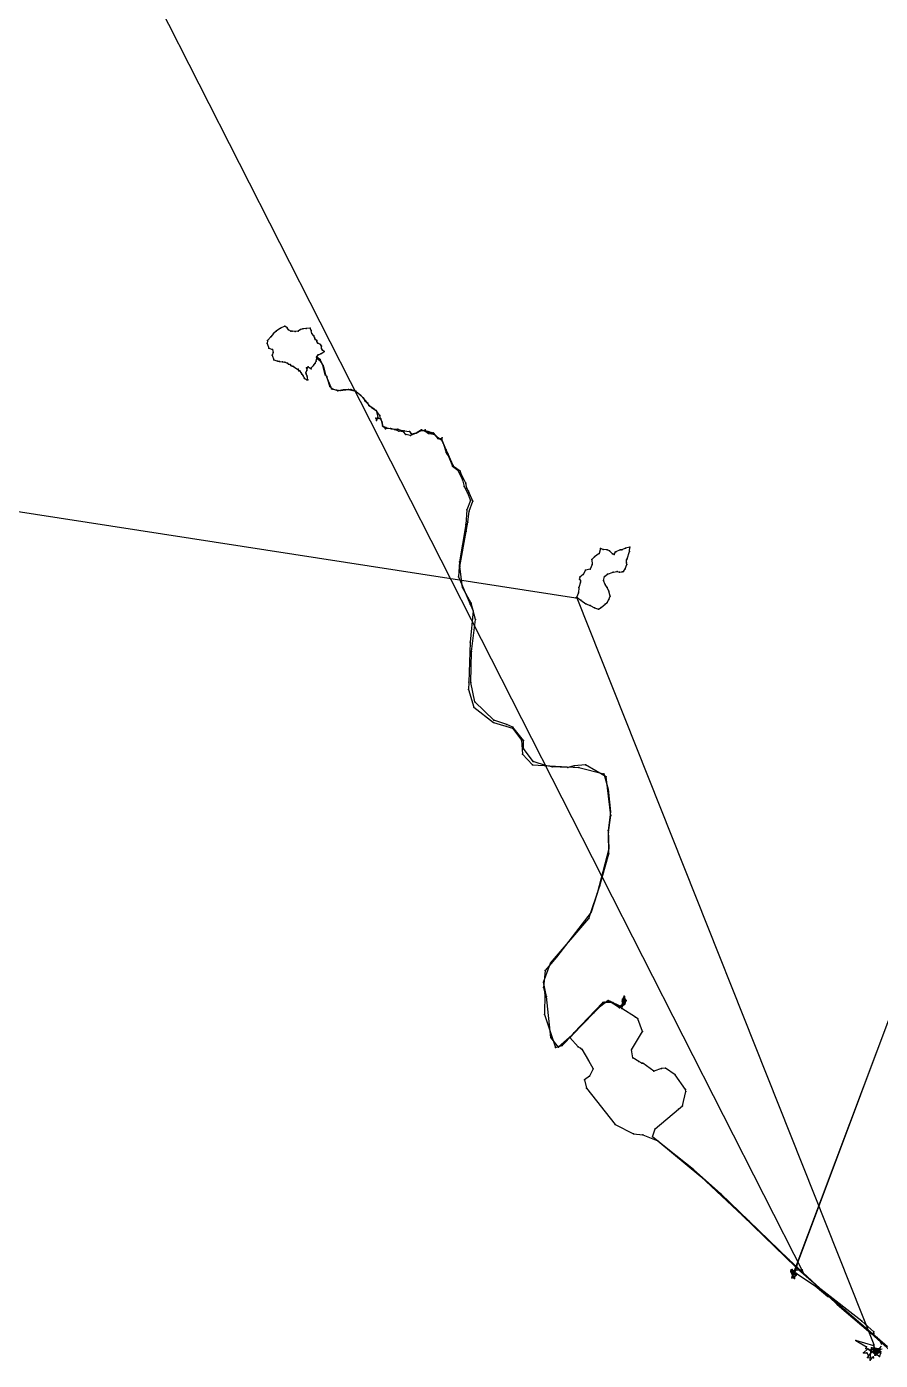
# Model space of a CAD drawing. Header units: metres. Extents: x 534009 to 558760, y 1823984 to 1869097.
# Drawn here: x 540975 to 542988, y 1835649 to 1838792 of the extents above; entities that cross this region are included whole.
import ezdxf

# ---------------------------------------------------------------- set-up
doc = ezdxf.new("R2010")
doc.units = ezdxf.units.M
doc.header["$MEASUREMENT"] = 0
doc.layers.add('Unknown_Line_Type', color=7, linetype='Continuous')
doc.layers.add('Unknown_Point_Feature', color=7, linetype='Continuous')

msp = doc.modelspace()

# ---------------------------------------------------------------- linework, layer by layer
at = {"layer": 'Unknown_Line_Type', "color": 4}
for points in [[(535104, 1850997.2, 650.5), (542807.1, 1835852.4, 242.4), (542803.2, 1835861.8, 219.8), (542800.8, 1835861.5, 218.4), (542776.9, 1835859.4, 189.5), (542784.6, 1835858.2, 211.1), (543698.2, 1838286.9, 370.7)], [(536255.1, 1838376.6, 209.7), (542269.9, 1837445.8, 237.1), (542273, 1837445.9, 238.5), (542281.8, 1837439.6, 243.4), (542293.1, 1837431.7, 248.6), (542303.9, 1837427.6, 251.5), (542313.8, 1837421.6, 257.3), (542323.5, 1837419.1, 260.6), (542329.3, 1837422.8, 261.6), (542338.6, 1837430.6, 262.1), (542343.2, 1837434.6, 262.1), (542347.5, 1837441.9, 259.2), (542350.3, 1837449.8, 259.7), (542347.3, 1837461.2, 258.2), (542343.5, 1837469.8, 255.9), (542338.6, 1837476.9, 254.4), (542334.6, 1837486.5, 251.5), (542337.2, 1837495.8, 249.6), (542344.7, 1837501.1, 250.6), (542357.9, 1837506.1, 247.7), (542367.5, 1837507.6, 245.3), (542372.8, 1837506.2, 245.3), (542379, 1837506.6, 245.8), (542382, 1837507.4, 246.2), (542385.7, 1837514, 245.3), (542390.1, 1837524.1, 244.8), (542388.8, 1837527.6, 245.3), (542389.2, 1837535, 245.3), (542390.5, 1837537.2, 244.3), (542396.3, 1837555, 242.4), (542396.8, 1837565.1, 244.8), (542387.2, 1837562.2, 244.8), (542377.9, 1837558.4, 243.4), (542373.9, 1837558.9, 243.4), (542364.3, 1837554.1, 240.5), (542362.3, 1837553.3, 240), (542360.5, 1837550.3, 240.5), (542359.7, 1837547.6, 240), (542355.9, 1837549.1, 238.5), (542349, 1837556, 237.1), (542343.4, 1837558.5, 234.7), (542333.9, 1837559, 231.8), (542327.7, 1837562, 230.4), (542324.7, 1837549.9, 233.3), (542313.6, 1837541.8, 234.7), (542307.8, 1837535.8, 235.7), (542308.5, 1837524.4, 236.1), (542303.3, 1837513.1, 236.1), (542292.4, 1837511, 234.7), (542286.8, 1837500.8, 234.7), (542279.3, 1837494.2, 234.7), (542278.7, 1837489.5, 234.2), (542280.5, 1837486.2, 234.2), (542280.7, 1837482.5, 234.7), (542276.7, 1837469.6, 239.5), (542276.3, 1837457, 240.5), (542271.2, 1837446.6, 239), (542272.4, 1837445.3, 240.5), (542972, 1835686.2, 265.9), (542973.2, 1835672.3, 232.3), (542974.8, 1835675.4, 228), (542971.2, 1835675.4, 228), (542972.5, 1835675.2, 229.9), (542971, 1835673, 228.4), (542973.8, 1835672.6, 229.9), (542977.6, 1835673, 230.9), (542980.7, 1835674, 230.9), (542984.2, 1835675.4, 230.9), (542986.8, 1835676.9, 230.9), (542990.1, 1835682.1, 231.8)], [(543692.5, 1838278.4, 351), (542791.5, 1835876.2, 338.5), (542788.6, 1835860.8, 263.1), (542780.5, 1835846.9, 216.9), (542781, 1835843.4, 206.8), (542783.7, 1835846.4, 209.2), (542780.8, 1835846.7, 209.7), (542779.6, 1835853.5, 215.9), (542780.3, 1835852.8, 217.4), (542779.3, 1835852.5, 225.1), (542776.5, 1835856.9, 227), (542779.1, 1835854.5, 232.8), (542777.6, 1835859.7, 241.9), (542777.2, 1835861.5, 244.3), (542780.8, 1835858.9, 243.4), (542783.1, 1835857.3, 238.5), (542778.3, 1835854.7, 228), (542782.1, 1835851.6, 228), (542782.1, 1835852.9, 227), (542782.7, 1835853.6, 228.9), (542782.4, 1835854.5, 227.5), (542780.3, 1835854.4, 231.8), (542780.2, 1835858, 234.7), (542783, 1835859.8, 236.6), (542780.1, 1835862.5, 236.6), (542785.6, 1835852.1, 237.1), (542787.5, 1835848.2, 233.7), (542790.7, 1835851.8, 233.7), (542788.7, 1835848.7, 231.8), (542788.4, 1835848.9, 231.3), (542786.5, 1835849.8, 228), (542784.6, 1835851.7, 222.7), (542787, 1835849.5, 226.1), (542786.4, 1835845.2, 221.7), (542782.7, 1835842.6, 222.2), (542784.8, 1835841.8, 223.2), (542785.5, 1835841.5, 221.2), (542779.8, 1835843, 216.9), (542778.6, 1835842.9, 215.5), (542780.5, 1835849.2, 214), (542786.4, 1835851.7, 214.5), (542788.2, 1835851.7, 214), (542788.2, 1835854.3, 213.1), (542789.6, 1835853.4, 214), (542833.6, 1835824, 213.6), (542863.8, 1835798.6, 215.5), (542867, 1835798, 219.8), (542885.6, 1835780.4, 220.8), (542965.1, 1835712.5, 222.7), (543011.2, 1835670.6, 223.6)], [(542990.8, 1835685.4, 231.3), (542986.7, 1835694.6, 230.9), (542970.8, 1835711.2, 232.8), (542972.5, 1835712.1, 237.6), (542972.2, 1835715.3, 241.4), (542943.7, 1835740.9, 240.9), (542848.4, 1835815.6, 229.9), (542772.2, 1835885.8, 226.5), (542677.9, 1835977.6, 224.6), (542611.9, 1836040.9, 223.2), (542547.3, 1836097.9, 219.3), (542505.7, 1836131.1, 213.1), (542450.5, 1836174.9, 215), (542456.7, 1836193.8, 215.5), (542512.1, 1836240.2, 215.5), (542521.1, 1836248.1, 215.9), (542529, 1836282.4, 218.4), (542528.4, 1836287.1, 218.4), (542504.2, 1836321.2, 220.8), (542481.3, 1836336.8, 220.3), (542471.8, 1836336, 221.2), (542453.9, 1836330, 221.2), (542427.4, 1836349, 222.2), (542425, 1836348.7, 222.7), (542418.3, 1836352.4, 223.6), (542404.2, 1836361.3, 224.1), (542401.3, 1836379.9, 224.1), (542426.5, 1836423.4, 225.6), (542415.5, 1836453.6, 230.4), (542410, 1836457.2, 231.3), (542378.2, 1836477.3, 232.3), (542381.6, 1836488.5, 232.3), (542382.8, 1836489.1, 232.8), (542385.1, 1836496.4, 231.3), (542384.4, 1836498.3, 228.4), (542383, 1836496, 227), (542382.8, 1836495.2, 226.5), (542384, 1836494.4, 227.5), (542385, 1836497.1, 229.4), (542381.8, 1836489.7, 228.4), (542381.5, 1836492, 224.6), (542380.4, 1836492.4, 225.6), (542378.7, 1836494.6, 223.2), (542384, 1836506.6, 223.2), (542384.3, 1836505.9, 223.2), (542383.3, 1836490.7, 225.1), (542384.2, 1836487.4, 226.1), (542372.7, 1836479.4, 225.1), (542346.1, 1836496.7, 224.6), (542321.9, 1836477.5, 224.6), (542260, 1836414.4, 220.3), (542228.9, 1836386.6, 217.4), (542210.9, 1836409.6, 215), (542200.5, 1836506.2, 215), (542193.2, 1836539.7, 214), (542210, 1836584.2, 212.6), (542300.6, 1836689.6, 214.5), (542326.4, 1836766.7, 216.9), (542347.3, 1836841.9, 219.3), (542346.7, 1836893, 223.2), (542351.9, 1836932.9, 225.6), (542341.2, 1837023.6, 232.8), (542292.6, 1837051.8, 235.2), (542265.9, 1837049.5, 234.2), (542250.5, 1837045.5, 233.3), (542213.9, 1837047.3, 229.4), (542200.7, 1837049.7, 227.5), (542169.2, 1837060.1, 223.6), (542146.7, 1837090.7, 220.8), (542146, 1837109.3, 219.3), (542121.5, 1837140.9, 216.9), (542106.7, 1837146.7, 215), (542076.7, 1837157, 214), (542031.9, 1837200.2, 214), (542022.5, 1837245.6, 214), (542023.4, 1837319, 211.6), (542033.4, 1837394.8, 212.6), (542022.9, 1837433.2, 213.6), (542002.2, 1837469.9, 214), (541996, 1837519.4, 215.5), (542011.2, 1837601.9, 217.9), (542014.9, 1837624.1, 217.9), (542017.9, 1837650, 217.9), (542026.5, 1837673, 218.8), (542016.6, 1837696.9, 221.7), (542012.5, 1837703.6, 222.2), (542010, 1837715.8, 224.1), (541998.5, 1837739, 227.5), (541996.8, 1837743.7, 228), (541981.3, 1837754.7, 228.4), (541980.5, 1837757.2, 228.4), (541968.6, 1837783.8, 230.9), (541963.8, 1837794.3, 232.3), (541953.5, 1837818.6, 239), (541945.5, 1837822.5, 241.4), (541934, 1837833, 250.6), (541918.8, 1837836.3, 256.3), (541905.5, 1837841.4, 259.7), (541893.2, 1837833.9, 261.1), (541879.9, 1837827.7, 261.1), (541868.7, 1837830.1, 265), (541863.6, 1837836.4, 269.8), (541852.4, 1837838.3, 273.1), (541842, 1837841.9, 277), (541832.8, 1837844.2, 280.4), (541821.2, 1837844.1, 283.2), (541815.5, 1837849.2, 284.7), (541813.4, 1837859.1, 285.6), (541809.6, 1837868.2, 287.1), (541807.5, 1837875.2, 287.1), (541800.4, 1837884.7, 285.6), (541794.4, 1837890.1, 284.2), (541784, 1837897.5, 284.2), (541781.8, 1837899, 283.7), (541779.3, 1837904.2, 284.2), (541762.5, 1837922.3, 284.7), (541749.4, 1837932.8, 284.2), (541738.9, 1837936.2, 286.1), (541722, 1837935.3, 290.9), (541709, 1837933.4, 294.8), (541696.8, 1837937, 301), (541689.9, 1837943.7, 303.4), (541688.9, 1837946.4, 303.9), (541682.4, 1837967.1, 307.3), (541679, 1837971.3, 308.2), (541674.1, 1837990.6, 310.2), (541673.8, 1837993, 311.1), (541666.6, 1838006.9, 313), (541666.1, 1838007.2, 313), (541660.8, 1838011.7, 315), (541658.5, 1838012.8, 316.4), (541662.5, 1838018.3, 317.9), (541668.7, 1838020.7, 320.3), (541676.1, 1838025.7, 320.3), (541672.2, 1838028.8, 322.7), (541670.4, 1838033.1, 326), (541669.8, 1838038.4, 329.9), (541667.8, 1838042.7, 333.2), (541661.2, 1838045.8, 337.6), (541659.3, 1838049.5, 340.9), (541659.1, 1838051.9, 343.3), (541654.9, 1838054.3, 345.7), (541654.7, 1838056.6, 347.2), (541653.6, 1838058.8, 349.6), (541652.2, 1838062.9, 352.5), (541647.1, 1838068.4, 354.4), (541645.8, 1838075.3, 356.3), (541643.1, 1838080.7, 359.7), (541633.8, 1838080.3, 357.8), (541626, 1838079.2, 355.8), (541620.3, 1838077.9, 355.8), (541615.3, 1838073.9, 355.8), (541607.8, 1838073.2, 356.3), (541601.2, 1838073.7, 356.3), (541597.5, 1838074.2, 355.8), (541592.4, 1838077.4, 353.4), (541588.8, 1838081.7, 352.5), (541583.4, 1838085.9, 349.6), (541573.7, 1838081, 348.6), (541563, 1838074.1, 347.2), (541557, 1838068.7, 345.7), (541550.4, 1838060.8, 346.2), (541543, 1838051.6, 345.7), (541541.9, 1838044.6, 344.3), (541546.2, 1838034.2, 342.9), (541554.7, 1838030.8, 341.4), (541555.9, 1838023.5, 340.4), (541553.7, 1838017, 338.5), (541558, 1838006.3, 335.6), (541567.3, 1838003.3, 332.3), (541571, 1838002.7, 329.4), (541578.2, 1838001.5, 327.5), (541583.5, 1838001.1, 327.5), (541590.2, 1837998.2, 324.6), (541592.4, 1837995.9, 323.6), (541596, 1837995, 321.7), (541597.7, 1837993, 319.8), (541601.1, 1837991.6, 320.3), (541604.4, 1837990.7, 322.7), (541614.7, 1837983.6, 321.2), (541614.9, 1837984.1, 315.9), (541617, 1837980.6, 315), (541618.2, 1837980.6, 311.6), (541619.9, 1837979.4, 311.6), (541621.6, 1837976.5, 308.7), (541624.1, 1837972.9, 306.3), (541626.9, 1837969, 305.4), (541629, 1837964.1, 305.4), (541629.9, 1837962.5, 304.4), (541635.4, 1837959.2, 301), (541638, 1837959.1, 295.3), (541636.1, 1837967.7, 293.3), (541634.2, 1837973.5, 295.3), (541633.3, 1837975.8, 299.6), (541635.5, 1837981.5, 302.5), (541636.5, 1837985.3, 302), (541634.8, 1837987.5, 301.5), (541638.7, 1837989.5, 301), (541646.1, 1837985.4, 302.5), (541644.9, 1837986.8, 307.3), (541650.9, 1837992.9, 310.6), (541655.5, 1837998.3, 309.7), (541657.2, 1838003.1, 311.1), (541659.3, 1838010.2, 311.1), (541659.2, 1838011.9, 309.7), (541659.4, 1838010.1, 310.6), (541659.9, 1838008.9, 311.1), (541660.2, 1838008.5, 313), (541661, 1838008.6, 314), (541668.9, 1838001.7, 314.5), (541675.1, 1837989.9, 312.6), (541679.7, 1837971.5, 310.6), (541688.1, 1837951.6, 308.2), (541693.4, 1837938.4, 307.8), (541713.8, 1837934.4, 303), (541733.5, 1837936.8, 296.2), (541750.8, 1837932.4, 290.5), (541768.3, 1837916.8, 287.1), (541771, 1837913.4, 287.1), (541772.6, 1837909.6, 287.1), (541788.2, 1837894.2, 288), (541799.2, 1837886.9, 288.5), (541802.9, 1837871.2, 290), (541802.1, 1837868.3, 290), (541803.2, 1837868.5, 289.5), (541798.1, 1837869, 289.5), (541799.8, 1837863.4, 287.6), (541801.3, 1837867.2, 284.7), (541803.6, 1837869, 285.6), (541810, 1837867.5, 287.1), (541814.1, 1837850.8, 287.6), (541821.8, 1837847, 285.6), (541835.5, 1837844, 278), (541849.7, 1837842.7, 271.2), (541861.7, 1837839.1, 267.9), (541865.3, 1837839, 265.9), (541877.4, 1837837.3, 261.1), (541880.8, 1837833.6, 260.6), (541881.9, 1837832, 260.6), (541896.4, 1837835.2, 255.9), (541903.6, 1837839.1, 254.4), (541913.4, 1837839.6, 252.5), (541933.5, 1837834.1, 249.1), (541943.7, 1837822.7, 245.3), (541953.3, 1837820.9, 242.4), (541954.7, 1837822.7, 241.9), (541950.8, 1837819.8, 243.4), (541951.5, 1837818.7, 243.8), (541945.7, 1837821.9, 243.8), (541938.8, 1837828, 248.2), (541934.4, 1837831.2, 251), (541931.7, 1837832.4, 255.4), (541923.3, 1837834.8, 258.2), (541922.9, 1837836.4, 257.8), (541921, 1837837.4, 258.7), (541917.7, 1837836.9, 260.2), (541914.4, 1837841.1, 261.6), (541916.4, 1837837.8, 259.7), (541922.7, 1837832.9, 259.7), (541935.8, 1837831.3, 256.3), (541944, 1837820.7, 253), (541952.2, 1837818.4, 249.1), (541952.3, 1837818.4, 246.2), (541952.6, 1837818.9, 246.7), (541956.7, 1837809.8, 245.8), (541964.4, 1837788.2, 244.3), (541965.8, 1837785, 243.8), (541968.5, 1837781, 241.9), (541979, 1837755.8, 233.3), (541991.9, 1837746.3, 228.4), (542002.3, 1837723.3, 221.2), (542006.8, 1837708.2, 218.8), (542014, 1837693.3, 216.9), (542021, 1837675, 215), (542013.1, 1837652.7, 215.5), (542010.3, 1837618.5, 214.5), (541995.4, 1837530.1, 217.4), (541993, 1837494.9, 217.4), (542020.9, 1837430.2, 217.9), (542027.9, 1837414.5, 217.9), (542020.5, 1837341.3, 219.8), (542017.4, 1837246.4, 221.7), (542016.7, 1837229.3, 222.7), (542029.3, 1837188, 223.2), (542075.6, 1837151.7, 223.6), (542120.1, 1837138.7, 223.2), (542142, 1837109.9, 222.7), (542143.7, 1837077.3, 223.6), (542167.7, 1837051.9, 226.5), (542276.6, 1837045.5, 232.3), (542336, 1837030.9, 235.7), (542346.3, 1836994.5, 236.1), (542351.5, 1836941.3, 235.2), (542346, 1836897.4, 232.8), (542347.2, 1836853.8, 228.9), (542320.3, 1836748.7, 220.8), (542305.7, 1836704.3, 219.3), (542224.3, 1836598.3, 216.9), (542197.7, 1836567.4, 215.9), (542193.4, 1836527.4, 215.5), (542196.5, 1836513.5, 215.5), (542196.2, 1836463.2, 217.9), (542221.8, 1836385.9, 220.8), (542237.2, 1836390.4, 220.3), (542312.1, 1836467.1, 223.6), (542336.2, 1836492.2, 225.6), (542357, 1836492, 225.1), (542374.5, 1836479.8, 226.1), (542373.3, 1836480.3, 226.1), (542374.4, 1836480.1, 226.1), (542385.2, 1836488.6, 225.6), (542383.8, 1836489.6, 225.6), (542382.3, 1836491.3, 227), (542383, 1836490.9, 227), (542381.9, 1836490.2, 230.4), (542382.6, 1836490.2, 235.2), (542384.4, 1836489.3, 235.2), (542383.8, 1836489.7, 232.8), (542382.3, 1836489.8, 231.8), (542384.1, 1836491, 231.3), (542380.2, 1836490.1, 226.1), (542379.9, 1836490.3, 226.1), (542381.2, 1836490.1, 227), (542382, 1836490.2, 228), (542382.8, 1836489.9, 228.4), (542384.9, 1836493.7, 230.4), (542381.4, 1836497.2, 231.3), (542381, 1836498.4, 231.8), (542379.7, 1836499.5, 232.3), (542379.4, 1836499.2, 232.3), (542382.4, 1836498.7, 229.9), (542386.9, 1836498.2, 228.9), (542388.2, 1836496.9, 233.3), (542388.1, 1836496.1, 234.7), (542387.9, 1836496.7, 237.1), (542387, 1836496.7, 241.4), (542386.8, 1836496.5, 245.3), (542386.6, 1836496.1, 241.4), (542385.9, 1836497.9, 237.6), (542385.1, 1836498.1, 237.1), (542384.7, 1836496.8, 237.6), (542384.4, 1836498.6, 235.2), (542383.7, 1836498.3, 234.2), (542382.4, 1836499, 230.9), (542383, 1836497.9, 230.4), (542382.8, 1836497.7, 228.4), (542382.7, 1836498.3, 228.9), (542380.8, 1836498.4, 229.9), (542380.2, 1836497.4, 229.9), (542380.8, 1836498.9, 229.4), (542380.6, 1836500, 229.4), (542384.6, 1836499.1, 224.1), (542385.4, 1836499, 222.2), (542384.6, 1836500.9, 223.2), (542385.2, 1836501.5, 220.8), (542383.7, 1836495.5, 224.6), (542380.2, 1836491, 230.4), (542380.8, 1836490, 233.3), (542379.9, 1836489.6, 232.8), (542379.8, 1836489.3, 232.3), (542381.9, 1836488.5, 231.8), (542386, 1836491.7, 228), (542386.1, 1836491, 226.1), (542383.3, 1836489.5, 228.4), (542383.5, 1836489.6, 232.3), (542380.6, 1836488.1, 232.3), (542379.2, 1836487.1, 231.8), (542386.4, 1836494, 226.1), (542381.5, 1836489.6, 226.5), (542383.6, 1836489.2, 228.4), (542384.2, 1836489.7, 228), (542374.4, 1836483, 228.9), (542351.3, 1836494, 226.5), (542333, 1836491.5, 226.1), (542265.3, 1836420.3, 223.6), (542255.9, 1836409.3, 222.7), (542275.4, 1836387.5, 221.2), (542280.8, 1836384.5, 221.2), (542283.5, 1836381.8, 221.2), (542299.4, 1836355.5, 220.3), (542310.2, 1836335.7, 218.8), (542302.1, 1836318.1, 217.9), (542290.3, 1836309.5, 217.9), (542295, 1836289.7, 217.9), (542362.3, 1836204.2, 215.9), (542405.4, 1836182.5, 214.5), (542427.3, 1836179.8, 214), (542462.7, 1836165.6, 214), (542564.1, 1836082.1, 212.6), (542663, 1835989.7, 215.9), (542788.7, 1835868, 218.4), (542903.6, 1835767.7, 221.7), (542980.1, 1835702.4, 224.1), (543004.1, 1835681.1, 226.5)], [(542991.6, 1835674.6, 228.9), (542986, 1835673, 229.4), (542980.7, 1835672, 229.4), (542977, 1835671.2, 229.4), (542974.2, 1835671.8, 229.4), (542972.6, 1835673.4, 229.4), (542970.2, 1835674.2, 229.9), (542963.3, 1835671.3, 231.3), (542960.2, 1835674, 233.7), (542964.4, 1835670.6, 237.1), (542965.3, 1835666.2, 240), (542959.9, 1835660, 244.8), (542968.2, 1835668.8, 250.1), (542977, 1835672.1, 259.2), (542972, 1835682.7, 258.2), (542930, 1835695.4, 256.3), (542954.9, 1835680.6, 238.1), (542953.7, 1835676.4, 226.1), (542956.3, 1835675.1, 230.9), (542958.2, 1835675.8, 235.2), (542948.2, 1835666.1, 233.3), (542955.5, 1835666.5, 227.5), (542960, 1835659, 231.8), (542957.7, 1835655.2, 233.3), (542971.1, 1835654.1, 240.9), (542970.7, 1835656.4, 244.3), (542963.9, 1835648.5, 243.4), (542964.6, 1835656.8, 241.9), (542965.4, 1835668.2, 240.5), (542966.9, 1835677.6, 232.8), (542974.2, 1835675.4, 235.2), (542983.8, 1835675.4, 239.5), (542967.2, 1835678.3, 241.4), (542965.3, 1835673.4, 237.1), (542967, 1835669.5, 234.2), (542977, 1835671.9, 231.8), (542976.3, 1835666.9, 234.7), (542987.5, 1835666.7, 250.6), (542983, 1835674.5, 252), (542987.3, 1835674.1, 253), (542980.6, 1835667.5, 257.3), (542972.9, 1835672.4, 260.2), (542973.9, 1835668.6, 253.4), (542979.7, 1835662.7, 259.2), (542985.7, 1835657.9, 260.6), (542989.7, 1835667.2, 265)], [(542990.4, 1835668.2, 277), (542986.7, 1835667.9, 293.8), (542985.2, 1835672.9, 279.9), (542984.9, 1835671, 255.4), (542983.7, 1835675, 251), (542974.9, 1835660.9, 251), (542976.7, 1835660.3, 247.7), (542973.1, 1835669.6, 236.1), (542969.7, 1835668, 236.1), (542975.5, 1835662.9, 234.2), (542978.9, 1835663.7, 234.2), (542981.9, 1835665.4, 233.7), (542985.1, 1835667.8, 233.3), (542988.8, 1835670.5, 232.8)]]:
    msp.add_polyline3d(points, dxfattribs=at)
at = {"layer": 'Unknown_Point_Feature'}
for p in [(541573.7, 1838081, 348.6), (541583.4, 1838085.9, 349.6), (541588.8, 1838081.7, 352.5), (541626, 1838079.2, 355.8), (541633.8, 1838080.3, 357.8), (541643.1, 1838080.7, 359.7), (541543, 1838051.6, 345.7), (541550.4, 1838060.8, 346.2), (541557, 1838068.7, 345.7), (541563, 1838074.1, 347.2), (541592.4, 1838077.4, 353.4), (541597.5, 1838074.2, 355.8), (541601.2, 1838073.7, 356.3), (541607.8, 1838073.2, 356.3), (541615.3, 1838073.9, 355.8), (541620.3, 1838077.9, 355.8), (541645.8, 1838075.3, 356.3), (541647.1, 1838068.4, 354.4), (541652.2, 1838062.9, 352.5), (541653.6, 1838058.8, 349.6), (541654.7, 1838056.6, 347.2), (541654.9, 1838054.3, 345.7), (541659.1, 1838051.9, 343.3), (541659.3, 1838049.5, 340.9), (541541.9, 1838044.6, 344.3), (541546.2, 1838034.2, 342.9), (541553.7, 1838017, 338.5), (541554.7, 1838030.8, 341.4), (541555.9, 1838023.5, 340.4), (541661.2, 1838045.8, 337.6), (541662.5, 1838018.3, 317.9), (541667.8, 1838042.7, 333.2), (541668.7, 1838020.7, 320.3), (541669.8, 1838038.4, 329.9), (541670.4, 1838033.1, 326), (541672.2, 1838028.8, 322.7), (541676.1, 1838025.7, 320.3), (541558, 1838006.3, 335.6), (541567.3, 1838003.3, 332.3), (541571, 1838002.7, 329.4), (541578.2, 1838001.5, 327.5), (541583.5, 1838001.1, 327.5), (541590.2, 1837998.2, 324.6), (541592.4, 1837995.9, 323.6), (541596, 1837995, 321.7), (541597.7, 1837993, 319.8), (541601.1, 1837991.6, 320.3), (541604.4, 1837990.7, 322.7), (541614.9, 1837984.1, 315.9), (541634.8, 1837987.5, 301.5), (541636.5, 1837985.3, 302), (541638.7, 1837989.5, 301), (541644.9, 1837986.8, 307.3), (541646.1, 1837985.4, 302.5), (541650.9, 1837992.9, 310.6), (541655.5, 1837998.3, 309.7), (541657.2, 1838003.1, 311.1), (541658.5, 1838012.8, 316.4), (541659.2, 1838011.9, 309.7), (541659.3, 1838010.2, 311.1), (541659.4, 1838010.1, 310.6), (541659.9, 1838008.9, 311.1), (541660.2, 1838008.5, 313), (541660.8, 1838011.7, 315), (541661, 1838008.6, 314), (541666.1, 1838007.2, 313), (541666.6, 1838006.9, 313), (541668.9, 1838001.7, 314.5), (541673.8, 1837993, 311.1), (541674.1, 1837990.6, 310.2), (541675.1, 1837989.9, 312.6), (541614.7, 1837983.6, 321.2), (541617, 1837980.6, 315), (541618.2, 1837980.6, 311.6), (541619.9, 1837979.4, 311.6), (541621.6, 1837976.5, 308.7), (541624.1, 1837972.9, 306.3), (541626.9, 1837969, 305.4), (541629, 1837964.1, 305.4), (541629.9, 1837962.5, 304.4), (541633.3, 1837975.8, 299.6), (541634.2, 1837973.5, 295.3), (541635.4, 1837959.2, 301), (541635.5, 1837981.5, 302.5), (541636.1, 1837967.7, 293.3), (541638, 1837959.1, 295.3), (541679, 1837971.3, 308.2), (541679.7, 1837971.5, 310.6), (541682.4, 1837967.1, 307.3), (541688.1, 1837951.6, 308.2), (541688.9, 1837946.4, 303.9), (541689.9, 1837943.7, 303.4), (541693.4, 1837938.4, 307.8), (541696.8, 1837937, 301), (541709, 1837933.4, 294.8), (541713.8, 1837934.4, 303), (541722, 1837935.3, 290.9), (541733.5, 1837936.8, 296.2), (541738.9, 1837936.2, 286.1), (541749.4, 1837932.8, 284.2), (541750.8, 1837932.4, 290.5), (541762.5, 1837922.3, 284.7), (541768.3, 1837916.8, 287.1), (541771, 1837913.4, 287.1), (541772.6, 1837909.6, 287.1), (541779.3, 1837904.2, 284.2), (541781.8, 1837899, 283.7), (541784, 1837897.5, 284.2), (541788.2, 1837894.2, 288), (541794.4, 1837890.1, 284.2), (541798.1, 1837869, 289.5), (541799.2, 1837886.9, 288.5), (541799.8, 1837863.4, 287.6), (541800.4, 1837884.7, 285.6), (541801.3, 1837867.2, 284.7), (541802.1, 1837868.3, 290), (541802.9, 1837871.2, 290), (541803.2, 1837868.5, 289.5), (541803.6, 1837869, 285.6), (541807.5, 1837875.2, 287.1), (541809.6, 1837868.2, 287.1), (541810, 1837867.5, 287.1), (541813.4, 1837859.1, 285.6), (541814.1, 1837850.8, 287.6), (541815.5, 1837849.2, 284.7), (541821.2, 1837844.1, 283.2), (541821.8, 1837847, 285.6), (541832.8, 1837844.2, 280.4), (541835.5, 1837844, 278), (541842, 1837841.9, 277), (541849.7, 1837842.7, 271.2), (541852.4, 1837838.3, 273.1), (541861.7, 1837839.1, 267.9), (541863.6, 1837836.4, 269.8), (541865.3, 1837839, 265.9), (541868.7, 1837830.1, 265), (541877.4, 1837837.3, 261.1), (541879.9, 1837827.7, 261.1), (541880.8, 1837833.6, 260.6), (541881.9, 1837832, 260.6), (541893.2, 1837833.9, 261.1), (541896.4, 1837835.2, 255.9), (541903.6, 1837839.1, 254.4), (541905.5, 1837841.4, 259.7), (541913.4, 1837839.6, 252.5), (541914.4, 1837841.1, 261.6), (541916.4, 1837837.8, 259.7), (541917.7, 1837836.9, 260.2), (541918.8, 1837836.3, 256.3), (541921, 1837837.4, 258.7), (541922.7, 1837832.9, 259.7), (541922.9, 1837836.4, 257.8), (541923.3, 1837834.8, 258.2), (541931.7, 1837832.4, 255.4), (541933.5, 1837834.1, 249.1), (541934, 1837833, 250.6), (541934.4, 1837831.2, 251), (541935.8, 1837831.3, 256.3), (541938.8, 1837828, 248.2), (541943.7, 1837822.7, 245.3), (541944, 1837820.7, 253), (541945.5, 1837822.5, 241.4), (541945.7, 1837821.9, 243.8), (541950.8, 1837819.8, 243.4), (541951.5, 1837818.7, 243.8), (541952.2, 1837818.4, 249.1), (541952.3, 1837818.4, 246.2), (541952.6, 1837818.9, 246.7), (541953.3, 1837820.9, 242.4), (541953.5, 1837818.6, 239), (541954.7, 1837822.7, 241.9), (541956.7, 1837809.8, 245.8), (541963.8, 1837794.3, 232.3), (541964.4, 1837788.2, 244.3), (541965.8, 1837785, 243.8), (541968.5, 1837781, 241.9), (541968.6, 1837783.8, 230.9), (541979, 1837755.8, 233.3), (541980.5, 1837757.2, 228.4), (541981.3, 1837754.7, 228.4), (541991.9, 1837746.3, 228.4), (541996.8, 1837743.7, 228), (541998.5, 1837739, 227.5), (542002.3, 1837723.3, 221.2), (542006.8, 1837708.2, 218.8), (542010, 1837715.8, 224.1), (542012.5, 1837703.6, 222.2), (542014, 1837693.3, 216.9), (542016.6, 1837696.9, 221.7), (542021, 1837675, 215), (542026.5, 1837673, 218.8), (542013.1, 1837652.7, 215.5), (542017.9, 1837650, 217.9), (542010.3, 1837618.5, 214.5), (542014.9, 1837624.1, 217.9), (542011.2, 1837601.9, 217.9), (542324.7, 1837549.9, 233.3), (542327.7, 1837562, 230.4), (542333.9, 1837559, 231.8), (542343.4, 1837558.5, 234.7), (542349, 1837556, 237.1), (542355.9, 1837549.1, 238.5), (542359.7, 1837547.6, 240), (542360.5, 1837550.3, 240.5), (542362.3, 1837553.3, 240), (542364.3, 1837554.1, 240.5), (542373.9, 1837558.9, 243.4), (542377.9, 1837558.4, 243.4), (542387.2, 1837562.2, 244.8), (542396.3, 1837555, 242.4), (542396.8, 1837565.1, 244.8), (541995.4, 1837530.1, 217.4), (541996, 1837519.4, 215.5), (542303.3, 1837513.1, 236.1), (542307.8, 1837535.8, 235.7), (542308.5, 1837524.4, 236.1), (542313.6, 1837541.8, 234.7), (542385.7, 1837514, 245.3), (542388.8, 1837527.6, 245.3), (542389.2, 1837535, 245.3), (542390.1, 1837524.1, 244.8), (542390.5, 1837537.2, 244.3), (541993, 1837494.9, 217.4), (542278.7, 1837489.5, 234.2), (542279.3, 1837494.2, 234.7), (542280.5, 1837486.2, 234.2), (542280.7, 1837482.5, 234.7), (542286.8, 1837500.8, 234.7), (542292.4, 1837511, 234.7), (542334.6, 1837486.5, 251.5), (542337.2, 1837495.8, 249.6), (542344.7, 1837501.1, 250.6), (542357.9, 1837506.1, 247.7), (542367.5, 1837507.6, 245.3), (542372.8, 1837506.2, 245.3), (542379, 1837506.6, 245.8), (542382, 1837507.4, 246.2), (542002.2, 1837469.9, 214), (542276.3, 1837457, 240.5), (542276.7, 1837469.6, 239.5), (542338.6, 1837476.9, 254.4), (542343.5, 1837469.8, 255.9), (542347.3, 1837461.2, 258.2), (542350.3, 1837449.8, 259.7), (542020.9, 1837430.2, 217.9), (542022.9, 1837433.2, 213.6), (542269.9, 1837445.8, 237.1), (542271.2, 1837446.6, 239), (542272.4, 1837445.3, 240.5), (542273, 1837445.9, 238.5), (542281.8, 1837439.6, 243.4), (542293.1, 1837431.7, 248.6), (542303.9, 1837427.6, 251.5), (542313.8, 1837421.6, 257.3), (542323.5, 1837419.1, 260.6), (542329.3, 1837422.8, 261.6), (542338.6, 1837430.6, 262.1), (542343.2, 1837434.6, 262.1), (542347.5, 1837441.9, 259.2), (542027.9, 1837414.5, 217.9), (542033.4, 1837394.8, 212.6), (542020.5, 1837341.3, 219.8), (542023.4, 1837319, 211.6), (542017.4, 1837246.4, 221.7), (542022.5, 1837245.6, 214), (542016.7, 1837229.3, 222.7), (542031.9, 1837200.2, 214), (542029.3, 1837188, 223.2), (542075.6, 1837151.7, 223.6), (542076.7, 1837157, 214), (542106.7, 1837146.7, 215), (542120.1, 1837138.7, 223.2), (542121.5, 1837140.9, 216.9), (542142, 1837109.9, 222.7), (542146, 1837109.3, 219.3), (542143.7, 1837077.3, 223.6), (542146.7, 1837090.7, 220.8), (542167.7, 1837051.9, 226.5), (542169.2, 1837060.1, 223.6), (542200.7, 1837049.7, 227.5), (542213.9, 1837047.3, 229.4), (542250.5, 1837045.5, 233.3), (542265.9, 1837049.5, 234.2), (542276.6, 1837045.5, 232.3), (542292.6, 1837051.8, 235.2), (542336, 1837030.9, 235.7), (542341.2, 1837023.6, 232.8), (542346.3, 1836994.5, 236.1), (542351.5, 1836941.3, 235.2), (542351.9, 1836932.9, 225.6), (542346, 1836897.4, 232.8), (542346.7, 1836893, 223.2), (542347.2, 1836853.8, 228.9), (542347.3, 1836841.9, 219.3), (542326.4, 1836766.7, 216.9), (542320.3, 1836748.7, 220.8), (542305.7, 1836704.3, 219.3), (542300.6, 1836689.6, 214.5), (542210, 1836584.2, 212.6), (542224.3, 1836598.3, 216.9), (542193.2, 1836539.7, 214), (542197.7, 1836567.4, 215.9), (542193.4, 1836527.4, 215.5), (542196.5, 1836513.5, 215.5), (542200.5, 1836506.2, 215), (542321.9, 1836477.5, 224.6), (542333, 1836491.5, 226.1), (542336.2, 1836492.2, 225.6), (542346.1, 1836496.7, 224.6), (542351.3, 1836494, 226.5), (542357, 1836492, 225.1), (542372.7, 1836479.4, 225.1), (542373.3, 1836480.3, 226.1), (542374.4, 1836483, 228.9), (542374.4, 1836480.1, 226.1), (542374.5, 1836479.8, 226.1), (542378.2, 1836477.3, 232.3), (542378.7, 1836494.6, 223.2), (542379.2, 1836487.1, 231.8), (542379.4, 1836499.2, 232.3), (542379.7, 1836499.5, 232.3), (542379.8, 1836489.3, 232.3), (542379.9, 1836490.3, 226.1), (542379.9, 1836489.6, 232.8), (542380.2, 1836497.4, 229.9), (542380.2, 1836491, 230.4), (542380.2, 1836490.1, 226.1), (542380.4, 1836492.4, 225.6), (542380.6, 1836500, 229.4), (542380.6, 1836488.1, 232.3), (542380.8, 1836498.9, 229.4), (542380.8, 1836498.4, 229.9), (542380.8, 1836490, 233.3), (542381, 1836498.4, 231.8), (542381.2, 1836490.1, 227), (542381.4, 1836497.2, 231.3), (542381.5, 1836492, 224.6), (542381.5, 1836489.6, 226.5), (542381.6, 1836488.5, 232.3), (542381.8, 1836489.7, 228.4), (542381.9, 1836490.2, 230.4), (542381.9, 1836488.5, 231.8), (542382, 1836490.2, 228), (542382.3, 1836491.3, 227), (542382.3, 1836489.8, 231.8), (542382.4, 1836499, 230.9), (542382.4, 1836498.7, 229.9), (542382.6, 1836490.2, 235.2), (542382.7, 1836498.3, 228.9), (542382.8, 1836497.7, 228.4), (542382.8, 1836495.2, 226.5), (542382.8, 1836489.9, 228.4), (542382.8, 1836489.1, 232.8), (542383, 1836497.9, 230.4), (542383, 1836496, 227), (542383, 1836490.9, 227), (542383.3, 1836490.7, 225.1), (542383.3, 1836489.5, 228.4), (542383.5, 1836489.6, 232.3), (542383.6, 1836489.2, 228.4), (542383.7, 1836498.3, 234.2), (542383.7, 1836495.5, 224.6), (542383.8, 1836489.7, 232.8), (542383.8, 1836489.6, 225.6), (542384, 1836506.6, 223.2), (542384, 1836494.4, 227.5), (542384.1, 1836491, 231.3), (542384.2, 1836489.7, 228), (542384.2, 1836487.4, 226.1), (542384.3, 1836505.9, 223.2), (542384.4, 1836498.6, 235.2), (542384.4, 1836498.3, 228.4), (542384.4, 1836489.3, 235.2), (542384.6, 1836500.9, 223.2), (542384.6, 1836499.1, 224.1), (542384.7, 1836496.8, 237.6), (542384.9, 1836493.7, 230.4), (542385, 1836497.1, 229.4), (542385.1, 1836498.1, 237.1), (542385.1, 1836496.4, 231.3), (542385.2, 1836501.5, 220.8), (542385.2, 1836488.6, 225.6), (542385.4, 1836499, 222.2), (542385.9, 1836497.9, 237.6), (542386, 1836491.7, 228), (542386.1, 1836491, 226.1), (542386.4, 1836494, 226.1), (542386.6, 1836496.1, 241.4), (542386.8, 1836496.5, 245.3), (542386.9, 1836498.2, 228.9), (542387, 1836496.7, 241.4), (542387.9, 1836496.7, 237.1), (542388.1, 1836496.1, 234.7), (542388.2, 1836496.9, 233.3), (542196.2, 1836463.2, 217.9), (542312.1, 1836467.1, 223.6), (542410, 1836457.2, 231.3), (542415.5, 1836453.6, 230.4), (542260, 1836414.4, 220.3), (542265.3, 1836420.3, 223.6), (542426.5, 1836423.4, 225.6), (542210.9, 1836409.6, 215), (542221.8, 1836385.9, 220.8), (542228.9, 1836386.6, 217.4), (542237.2, 1836390.4, 220.3), (542255.9, 1836409.3, 222.7), (542275.4, 1836387.5, 221.2), (542280.8, 1836384.5, 221.2), (542283.5, 1836381.8, 221.2), (542299.4, 1836355.5, 220.3), (542401.3, 1836379.9, 224.1), (542404.2, 1836361.3, 224.1), (542418.3, 1836352.4, 223.6), (542310.2, 1836335.7, 218.8), (542425, 1836348.7, 222.7), (542427.4, 1836349, 222.2), (542453.9, 1836330, 221.2), (542471.8, 1836336, 221.2), (542481.3, 1836336.8, 220.3), (542504.2, 1836321.2, 220.8), (542290.3, 1836309.5, 217.9), (542295, 1836289.7, 217.9), (542302.1, 1836318.1, 217.9), (542528.4, 1836287.1, 218.4), (542529, 1836282.4, 218.4), (542512.1, 1836240.2, 215.5), (542521.1, 1836248.1, 215.9), (542362.3, 1836204.2, 215.9), (542456.7, 1836193.8, 215.5), (542405.4, 1836182.5, 214.5), (542427.3, 1836179.8, 214), (542450.5, 1836174.9, 215), (542462.7, 1836165.6, 214), (542505.7, 1836131.1, 213.1), (542547.3, 1836097.9, 219.3), (542564.1, 1836082.1, 212.6), (542611.9, 1836040.9, 223.2), (542663, 1835989.7, 215.9), (542677.9, 1835977.6, 224.6), (542772.2, 1835885.8, 226.5), (542776.5, 1835856.9, 227), (542776.9, 1835859.4, 189.5), (542777.2, 1835861.5, 244.3), (542777.6, 1835859.7, 241.9), (542778.3, 1835854.7, 228), (542779.1, 1835854.5, 232.8), (542779.3, 1835852.5, 225.1), (542779.6, 1835853.5, 215.9), (542780.1, 1835862.5, 236.6), (542780.2, 1835858, 234.7), (542780.3, 1835854.4, 231.8), (542780.3, 1835852.8, 217.4), (542780.5, 1835849.2, 214), (542780.5, 1835846.9, 216.9), (542780.8, 1835858.9, 243.4), (542782.1, 1835852.9, 227), (542782.1, 1835851.6, 228), (542782.4, 1835854.5, 227.5), (542782.7, 1835853.6, 228.9), (542783, 1835859.8, 236.6), (542783.1, 1835857.3, 238.5), (542784.6, 1835858.2, 211.1), (542784.6, 1835851.7, 222.7), (542785.6, 1835852.1, 237.1), (542786.4, 1835851.7, 214.5), (542786.5, 1835849.8, 228), (542787, 1835849.5, 226.1), (542787.5, 1835848.2, 233.7), (542788.2, 1835854.3, 213.1), (542788.2, 1835851.7, 214), (542788.4, 1835848.9, 231.3), (542788.6, 1835860.8, 263.1), (542788.7, 1835868, 218.4), (542788.7, 1835848.7, 231.8), (542789.6, 1835853.4, 214), (542790.7, 1835851.8, 233.7), (542791.5, 1835876.2, 338.5), (542800.8, 1835861.5, 218.4), (542803.2, 1835861.8, 219.8), (542807.1, 1835852.4, 242.4), (542778.6, 1835842.9, 215.5), (542779.8, 1835843, 216.9), (542780.8, 1835846.7, 209.7), (542781, 1835843.4, 206.8), (542782.7, 1835842.6, 222.2), (542783.7, 1835846.4, 209.2), (542784.8, 1835841.8, 223.2), (542785.5, 1835841.5, 221.2), (542786.4, 1835845.2, 221.7), (542833.6, 1835824, 213.6), (542848.4, 1835815.6, 229.9), (542863.8, 1835798.6, 215.5), (542867, 1835798, 219.8), (542885.6, 1835780.4, 220.8), (542903.6, 1835767.7, 221.7), (542943.7, 1835740.9, 240.9), (542930, 1835695.4, 256.3), (542965.1, 1835712.5, 222.7), (542970.8, 1835711.2, 232.8), (542972.2, 1835715.3, 241.4), (542972.5, 1835712.1, 237.6), (542980.1, 1835702.4, 224.1), (542986.7, 1835694.6, 230.9), (542948.2, 1835666.1, 233.3), (542953.7, 1835676.4, 226.1), (542954.9, 1835680.6, 238.1), (542955.5, 1835666.5, 227.5), (542956.3, 1835675.1, 230.9), (542958.2, 1835675.8, 235.2), (542959.9, 1835660, 244.8), (542960, 1835659, 231.8), (542960.2, 1835674, 233.7), (542963.3, 1835671.3, 231.3), (542964.4, 1835670.6, 237.1), (542965.3, 1835673.4, 237.1), (542965.3, 1835666.2, 240), (542965.4, 1835668.2, 240.5), (542966.9, 1835677.6, 232.8), (542967, 1835669.5, 234.2), (542967.2, 1835678.3, 241.4), (542968.2, 1835668.8, 250.1), (542969.7, 1835668, 236.1), (542970.2, 1835674.2, 229.9), (542971, 1835673, 228.4), (542971.2, 1835675.4, 228), (542972, 1835686.2, 265.9), (542972, 1835682.7, 258.2), (542972.5, 1835675.2, 229.9), (542972.6, 1835673.4, 229.4), (542972.9, 1835672.4, 260.2), (542973.1, 1835669.6, 236.1), (542973.2, 1835672.3, 232.3), (542973.8, 1835672.6, 229.9), (542973.9, 1835668.6, 253.4), (542974.2, 1835675.4, 235.2), (542974.2, 1835671.8, 229.4), (542974.8, 1835675.4, 228), (542974.9, 1835660.9, 251), (542975.5, 1835662.9, 234.2), (542976.3, 1835666.9, 234.7), (542976.7, 1835660.3, 247.7), (542977, 1835672.1, 259.2), (542977, 1835671.9, 231.8), (542977, 1835671.2, 229.4), (542977.6, 1835673, 230.9), (542978.9, 1835663.7, 234.2), (542979.7, 1835662.7, 259.2), (542980.6, 1835667.5, 257.3), (542980.7, 1835674, 230.9), (542980.7, 1835672, 229.4), (542981.9, 1835665.4, 233.7), (542983, 1835674.5, 252), (542983.7, 1835675, 251), (542983.8, 1835675.4, 239.5), (542984.2, 1835675.4, 230.9), (542984.9, 1835671, 255.4), (542985.1, 1835667.8, 233.3), (542985.2, 1835672.9, 279.9), (542986, 1835673, 229.4), (542986.7, 1835667.9, 293.8), (542986.8, 1835676.9, 230.9), (542987.3, 1835674.1, 253), (542987.5, 1835666.7, 250.6), (542957.7, 1835655.2, 233.3), (542963.9, 1835648.5, 243.4), (542964.6, 1835656.8, 241.9), (542970.7, 1835656.4, 244.3), (542971.1, 1835654.1, 240.9), (542985.7, 1835657.9, 260.6)]:
    msp.add_point(p, dxfattribs=at)

doc.saveas('drawing.dxf')
